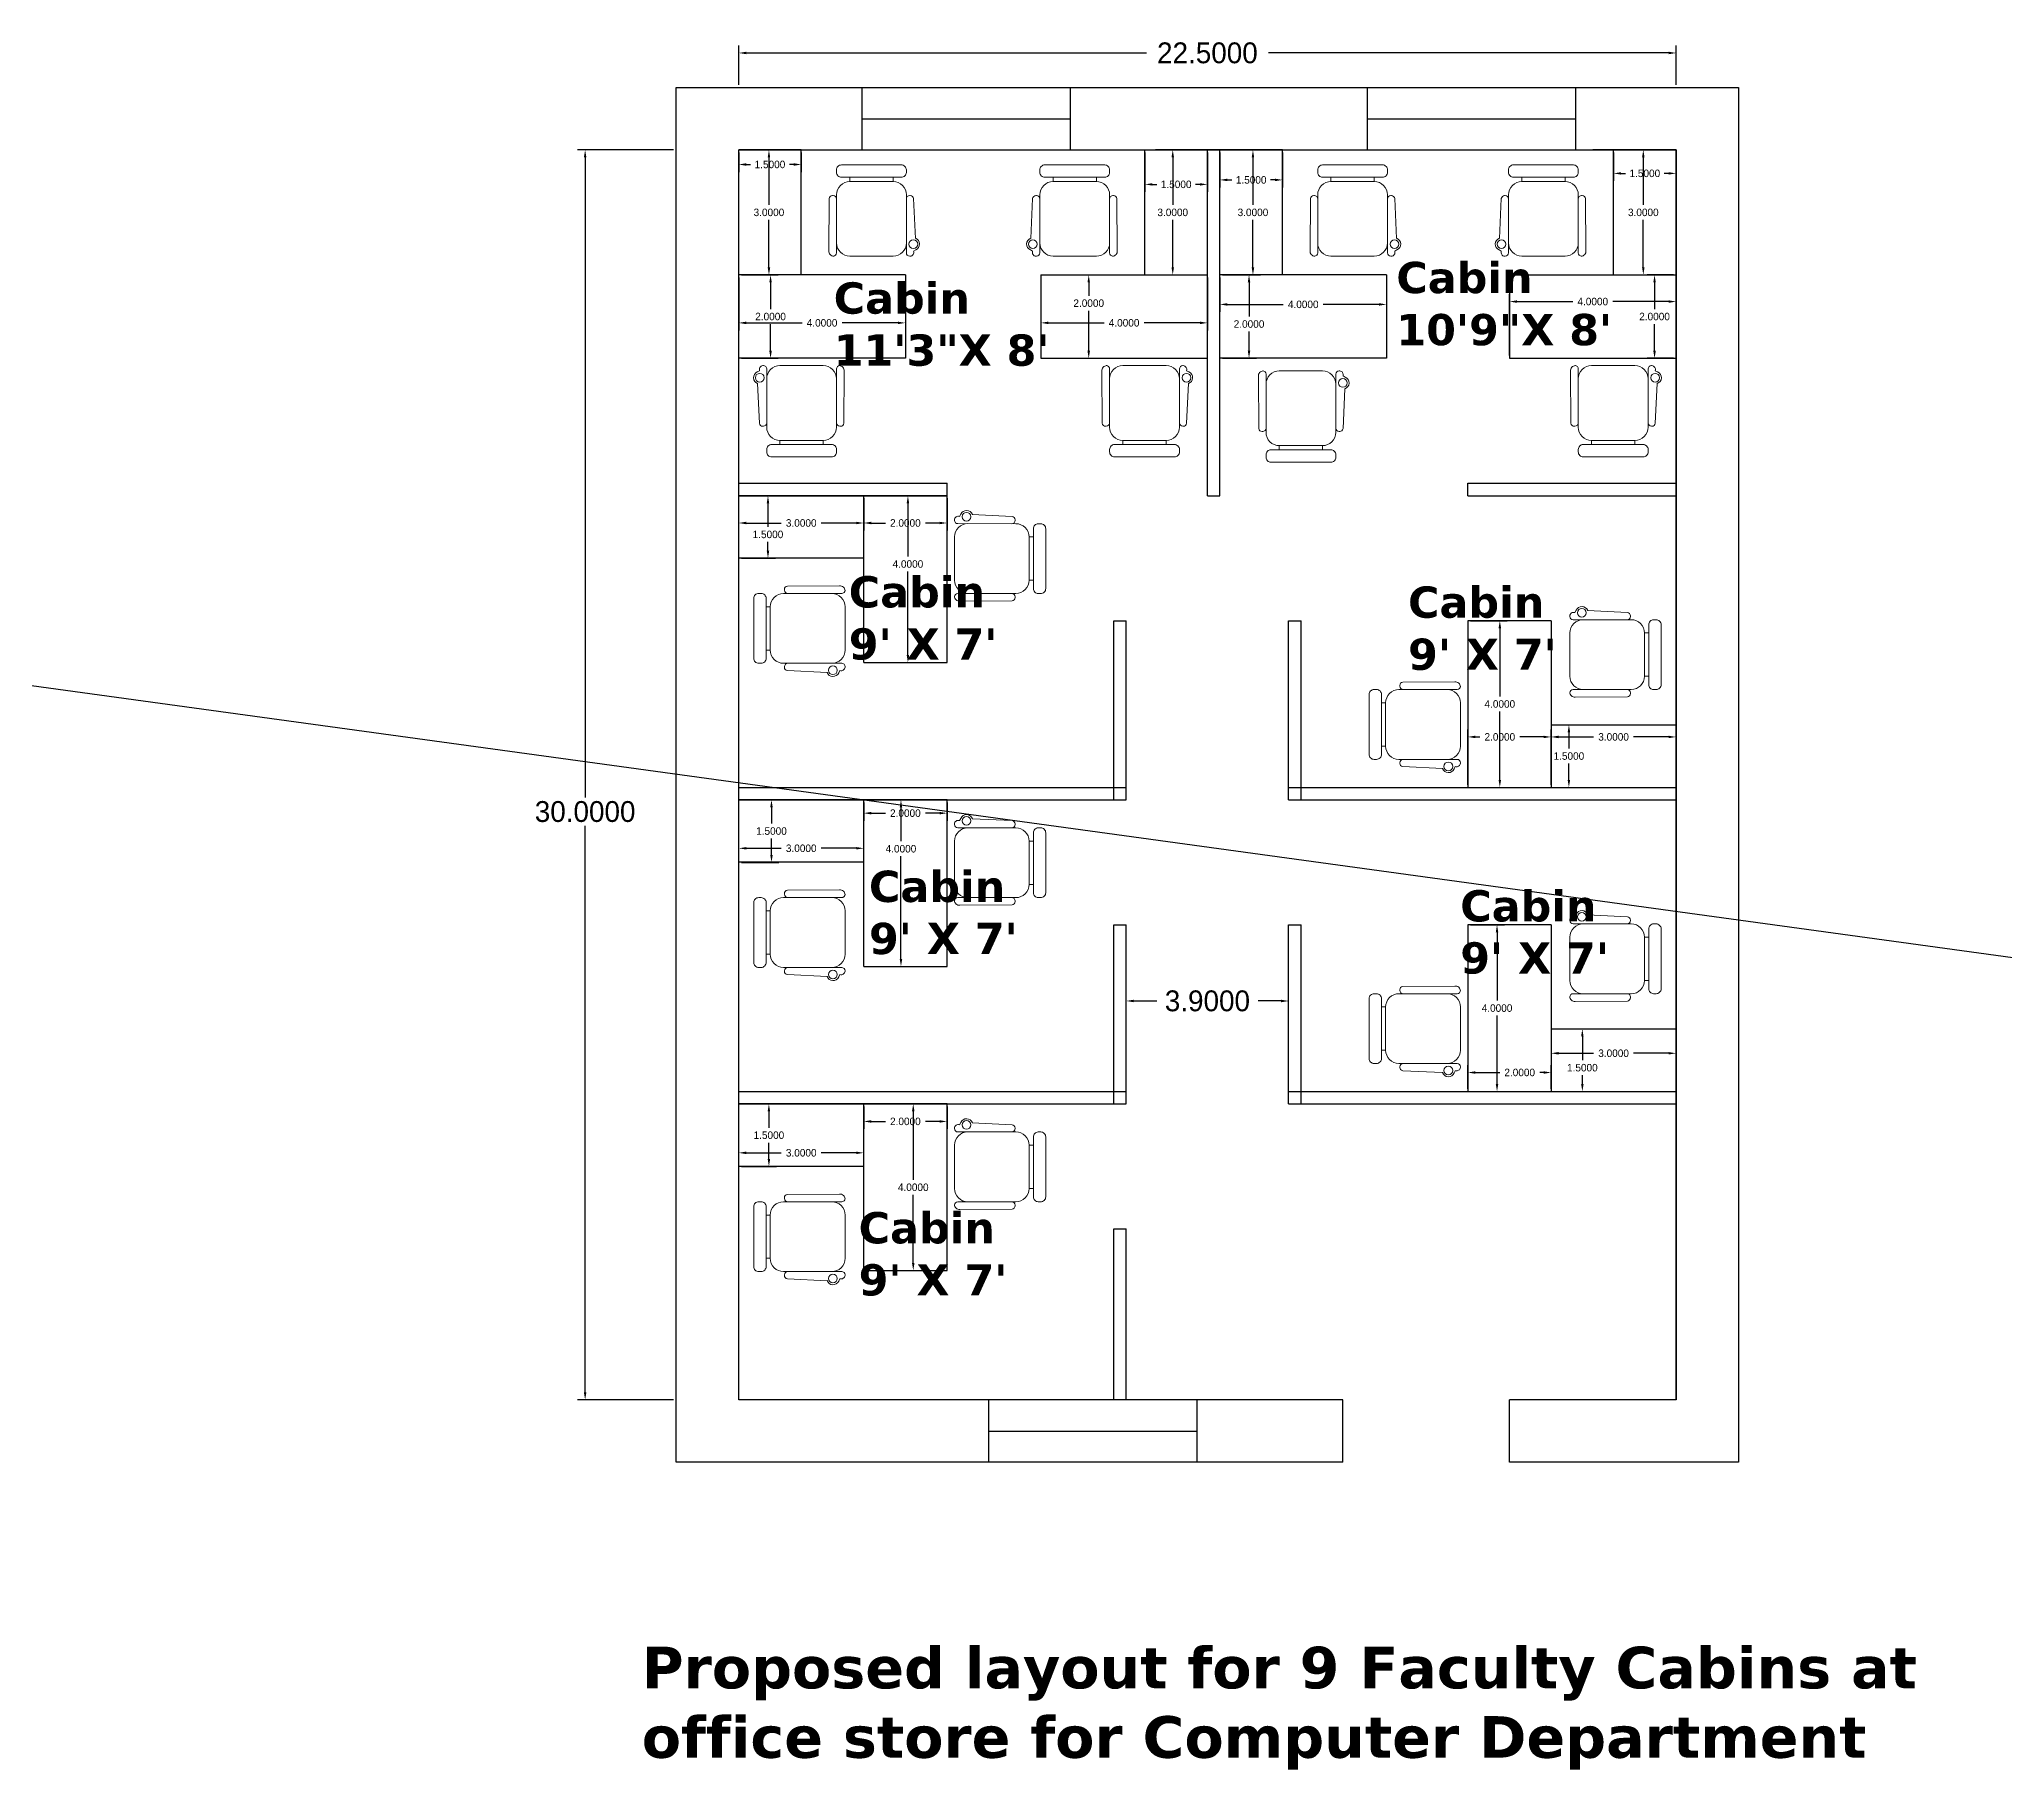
# Model space of a CAD drawing. Header units: inches. Extents: x 23 to 629, y -355 to 51.
# Drawn here: x 475.8 to 522.98, y -174.04 to -132.5 of the extents above; entities that cross this region are included whole.
import ezdxf

# ---------------------------------------------------------------- set-up
doc = ezdxf.new("R2010")
doc.units = ezdxf.units.IN
doc.header["$MEASUREMENT"] = 0
doc.layers.add('FUR', color=252, linetype='Continuous', lineweight=9)
doc.layers.add('FURN', color=252, linetype='Continuous', lineweight=9)
doc.dimstyles.get("Standard").update_dxf_attribs({"dimtxt": 0.18, "dimasz": 0.18, "dimexe": 0.18, "dimexo": 0.0625, "dimgap": 0.09, "dimtad": 0, "dimtih": 1, "dimtoh": 1, "dimdec": 4, "dimzin": 0, "dimdsep": 46, "dimtxsty": 'Standard', "dimcen": 0.09, "dimadec": 0, "dimazin": 0, "dimtfac": 1, "dimtdec": 4, "dimtofl": 0, "dimtmove": 0, "dimatfit": 3, "dimfxl": 1, "dimtolj": 1, "dimtzin": 0, "dimarcsym": 0})

# ---------------------------------------------------------------- blocks, each defined once
blk = doc.blocks.new('*D88')
at = {"color": 0, "lineweight": -2}
for p, q in [((491.03, -135.158), (488.725, -135.158)), ((488.905, -135.338), (488.905, -150.702)), ((488.905, -164.978), (488.905, -151.382)), ((491.03, -165.158), (488.725, -165.158))]:
    blk.add_line(p, q, dxfattribs=at)
at = {"color": 0}
for points in [[(488.875, -135.338), (488.935, -135.338), (488.905, -135.158)], [(488.875, -164.978), (488.935, -164.978), (488.905, -165.158)]]:
    blk.add_solid(points, dxfattribs=at)
at = {"layer": 'Defpoints', "color": 0}
for p in [(488.905, -135.158), (491.092, -135.158), (491.092, -165.158)]:
    blk.add_point(p, dxfattribs=at)
at = {"color": 0, "insert": (488.905, -151.042), "char_height": 0.5, "attachment_point": 5}
blk.add_mtext('\\A1;30.0000', dxfattribs=at)
blk = doc.blocks.new('*D89')
at = {"color": 0, "lineweight": -2}
for p, q in [((492.592, -133.595), (492.592, -132.651)), ((492.772, -132.831), (502.377, -132.831)), ((514.912, -132.831), (505.307, -132.831)), ((515.092, -133.595), (515.092, -132.651))]:
    blk.add_line(p, q, dxfattribs=at)
at = {"color": 0}
for points in [[(492.772, -132.801), (492.772, -132.861), (492.592, -132.831)], [(514.912, -132.801), (514.912, -132.861), (515.092, -132.831)]]:
    blk.add_solid(points, dxfattribs=at)
at = {"layer": 'Defpoints', "color": 0}
for p in [(515.092, -132.831), (492.592, -133.658), (515.092, -133.658)]:
    blk.add_point(p, dxfattribs=at)
at = {"color": 0, "insert": (503.842, -132.831), "char_height": 0.5, "attachment_point": 5}
blk.add_mtext('\\A1;22.5000', dxfattribs=at)
blk = doc.blocks.new('CINE CHAIR')
at = {"layer": 'FUR', "color": 48, "lineweight": 0}
for p, q in [((448043.776, 57308.306), (448043.8, 57308.306)), ((448043.776, 57308.058), (448043.8, 57308.058))]:
    blk.add_line(p, q, dxfattribs=at)
blk.add_lwpolyline([(448043.45, 57308.434), (448043.678, 57308.423, -0.388092), (448043.695, 57308.404), (448043.695, 57308.401, -0.414214), (448043.676, 57308.382), (448043.367, 57308.382, -0.414214), (448043.348, 57308.401), (448043.348, 57308.404, -0.491313), (448043.377, 57308.423), (448043.384, 57308.436)], format="xyb", dxfattribs=at)
for points in [[(448043.424, 57308.382), (448043.7, 57308.382, -0.414214), (448043.776, 57308.306), (448043.776, 57308.058, -0.414214), (448043.7, 57307.982), (448043.424, 57307.982, -0.414214), (448043.348, 57308.058), (448043.348, 57308.306, -0.414214)], [(448043.828, 57308.382), (448043.842, 57308.382, -0.414214), (448043.871, 57308.353), (448043.871, 57308.01, -0.414214), (448043.842, 57307.982), (448043.828, 57307.982, -0.414214), (448043.8, 57308.01), (448043.8, 57308.353, -0.414214)], [(448043.379, 57307.938), (448043.678, 57307.94, 0.393133), (448043.695, 57307.959), (448043.695, 57307.963, 0.414214), (448043.676, 57307.982), (448043.367, 57307.982, 0.414214), (448043.348, 57307.963), (448043.348, 57307.966, 0.435766)]]:
    blk.add_lwpolyline(points, format="xyb", close=True, dxfattribs=at)
blk.add_circle((448043.417, 57308.422), 0.0249, dxfattribs=at)
blk.add_arc((448043.417, 57308.422), 0.0356, 19.6628, 156.9494, dxfattribs=at)
blk = doc.blocks.new('*D90')
at = {"color": 0, "lineweight": -2}
for p, q in [((501.892, -157.695), (501.892, -155.406)), ((502.072, -155.586), (502.627, -155.586)), ((505.612, -155.586), (505.057, -155.586)), ((505.792, -157.695), (505.792, -155.406))]:
    blk.add_line(p, q, dxfattribs=at)
at = {"color": 0}
for points in [[(502.072, -155.556), (502.072, -155.616), (501.892, -155.586)], [(505.612, -155.556), (505.612, -155.616), (505.792, -155.586)]]:
    blk.add_solid(points, dxfattribs=at)
at = {"layer": 'Defpoints', "color": 0}
for p in [(505.792, -155.586), (501.892, -157.758), (505.792, -157.758)]:
    blk.add_point(p, dxfattribs=at)
at = {"color": 0, "insert": (503.842, -155.586), "char_height": 0.5, "attachment_point": 5}
blk.add_mtext('\\A1;3.9000', dxfattribs=at)
blk = doc.blocks.new('*D115')
at = {"color": 0, "lineweight": -2}
for p, q in [((499.842, -138.22), (499.842, -139.489)), ((503.842, -138.22), (503.842, -139.489)), ((500.022, -139.309), (501.362, -139.309)), ((503.662, -139.309), (502.322, -139.309))]:
    blk.add_line(p, q, dxfattribs=at)
at = {"color": 0}
for points in [[(500.022, -139.279), (500.022, -139.339), (499.842, -139.309)], [(503.662, -139.279), (503.662, -139.339), (503.842, -139.309)]]:
    blk.add_solid(points, dxfattribs=at)
at = {"layer": 'Defpoints', "color": 0}
for p in [(499.842, -138.158), (503.842, -138.158), (503.842, -139.309)]:
    blk.add_point(p, dxfattribs=at)
at = {"color": 0, "insert": (501.842, -139.309), "char_height": 0.18, "attachment_point": 5}
blk.add_mtext('\\A1;4.0000', dxfattribs=at)
blk = doc.blocks.new('*D116')
at = {"color": 0, "lineweight": -2}
for p, q in [((499.905, -138.158), (501.173, -138.158)), ((500.993, -138.338), (500.993, -138.657)), ((500.993, -139.978), (500.993, -139.017)), ((499.905, -140.158), (501.173, -140.158))]:
    blk.add_line(p, q, dxfattribs=at)
at = {"color": 0}
for points in [[(500.963, -138.338), (501.023, -138.338), (500.993, -138.158)], [(500.963, -139.978), (501.023, -139.978), (500.993, -140.158)]]:
    blk.add_solid(points, dxfattribs=at)
at = {"layer": 'Defpoints', "color": 0}
for p in [(499.842, -138.158), (499.842, -140.158), (500.993, -140.158)]:
    blk.add_point(p, dxfattribs=at)
at = {"color": 0, "insert": (500.993, -138.837), "char_height": 0.18, "attachment_point": 5}
blk.add_mtext('\\A1;2.0000', dxfattribs=at)
blk = doc.blocks.new('*D117')
at = {"color": 0, "lineweight": -2}
for p, q in [((502.405, -135.158), (503.19, -135.158)), ((503.01, -135.338), (503.01, -136.478)), ((503.01, -137.978), (503.01, -136.838)), ((502.405, -138.158), (503.19, -138.158))]:
    blk.add_line(p, q, dxfattribs=at)
at = {"color": 0}
for points in [[(502.98, -135.338), (503.04, -135.338), (503.01, -135.158)], [(502.98, -137.978), (503.04, -137.978), (503.01, -138.158)]]:
    blk.add_solid(points, dxfattribs=at)
at = {"layer": 'Defpoints', "color": 0}
for p in [(502.342, -135.158), (502.342, -138.158), (503.01, -138.158)]:
    blk.add_point(p, dxfattribs=at)
at = {"color": 0, "insert": (503.01, -136.658), "char_height": 0.18, "attachment_point": 5}
blk.add_mtext('\\A1;3.0000', dxfattribs=at)
blk = doc.blocks.new('*D118')
at = {"color": 0, "lineweight": -2}
for p, q in [((502.342, -135.22), (502.342, -136.165)), ((503.842, -135.22), (503.842, -136.165)), ((502.522, -135.985), (502.627, -135.985)), ((503.662, -135.985), (503.557, -135.985))]:
    blk.add_line(p, q, dxfattribs=at)
at = {"color": 0}
for points in [[(502.522, -135.955), (502.522, -136.015), (502.342, -135.985)], [(503.662, -135.955), (503.662, -136.015), (503.842, -135.985)]]:
    blk.add_solid(points, dxfattribs=at)
at = {"layer": 'Defpoints', "color": 0}
for p in [(502.342, -135.158), (503.842, -135.158), (503.842, -135.985)]:
    blk.add_point(p, dxfattribs=at)
at = {"color": 0, "insert": (503.092, -135.985), "char_height": 0.18, "attachment_point": 5}
blk.add_mtext('\\A1;1.5000', dxfattribs=at)
blk = doc.blocks.new('*D140')
at = {"color": 0, "lineweight": -2}
for p, q in [((492.592, -138.22), (492.592, -139.49)), ((496.592, -138.22), (496.592, -139.49)), ((492.772, -139.31), (494.112, -139.31)), ((496.412, -139.31), (495.072, -139.31))]:
    blk.add_line(p, q, dxfattribs=at)
at = {"color": 0}
for points in [[(492.772, -139.28), (492.772, -139.34), (492.592, -139.31)], [(496.412, -139.28), (496.412, -139.34), (496.592, -139.31)]]:
    blk.add_solid(points, dxfattribs=at)
at = {"layer": 'Defpoints', "color": 0}
for p in [(492.592, -138.158), (496.592, -138.158), (496.592, -139.31)]:
    blk.add_point(p, dxfattribs=at)
at = {"color": 0, "insert": (494.592, -139.31), "char_height": 0.18, "attachment_point": 5}
blk.add_mtext('\\A1;4.0000', dxfattribs=at)
blk = doc.blocks.new('*D141')
at = {"color": 0, "lineweight": -2}
for p, q in [((492.655, -138.158), (493.536, -138.158)), ((493.356, -138.338), (493.356, -138.978)), ((493.356, -139.978), (493.356, -139.338)), ((492.655, -140.158), (493.536, -140.158))]:
    blk.add_line(p, q, dxfattribs=at)
at = {"color": 0}
for points in [[(493.326, -138.338), (493.386, -138.338), (493.356, -138.158)], [(493.326, -139.978), (493.386, -139.978), (493.356, -140.158)]]:
    blk.add_solid(points, dxfattribs=at)
at = {"layer": 'Defpoints', "color": 0}
for p in [(492.592, -138.158), (492.592, -140.158), (493.356, -140.158)]:
    blk.add_point(p, dxfattribs=at)
at = {"color": 0, "insert": (493.356, -139.158), "char_height": 0.18, "attachment_point": 5}
blk.add_mtext('\\A1;2.0000', dxfattribs=at)
blk = doc.blocks.new('*D142')
at = {"color": 0, "lineweight": -2}
for p, q in [((492.592, -135.22), (492.592, -135.688)), ((494.092, -135.22), (494.092, -135.688)), ((492.772, -135.508), (492.877, -135.508)), ((493.912, -135.508), (493.807, -135.508))]:
    blk.add_line(p, q, dxfattribs=at)
at = {"color": 0}
for points in [[(492.772, -135.478), (492.772, -135.538), (492.592, -135.508)], [(493.912, -135.478), (493.912, -135.538), (494.092, -135.508)]]:
    blk.add_solid(points, dxfattribs=at)
at = {"layer": 'Defpoints', "color": 0}
for p in [(492.592, -135.158), (494.092, -135.158), (494.092, -135.508)]:
    blk.add_point(p, dxfattribs=at)
at = {"color": 0, "insert": (493.342, -135.508), "char_height": 0.18, "attachment_point": 5}
blk.add_mtext('\\A1;1.5000', dxfattribs=at)
blk = doc.blocks.new('*D143')
at = {"color": 0, "lineweight": -2}
for p, q in [((492.655, -135.158), (493.497, -135.158)), ((493.317, -135.338), (493.317, -136.478)), ((493.317, -137.978), (493.317, -136.838)), ((492.655, -138.158), (493.497, -138.158))]:
    blk.add_line(p, q, dxfattribs=at)
at = {"color": 0}
for points in [[(493.287, -135.338), (493.347, -135.338), (493.317, -135.158)], [(493.287, -137.978), (493.347, -137.978), (493.317, -138.158)]]:
    blk.add_solid(points, dxfattribs=at)
at = {"layer": 'Defpoints', "color": 0}
for p in [(492.592, -135.158), (492.592, -138.158), (493.317, -138.158)]:
    blk.add_point(p, dxfattribs=at)
at = {"color": 0, "insert": (493.317, -136.658), "char_height": 0.18, "attachment_point": 5}
blk.add_mtext('\\A1;3.0000', dxfattribs=at)
blk = doc.blocks.new('*D144')
at = {"color": 0, "lineweight": -2}
for p, q in [((492.592, -144.895), (492.592, -143.933)), ((492.772, -144.113), (493.612, -144.113)), ((495.412, -144.113), (494.572, -144.113)), ((495.592, -144.895), (495.592, -143.933))]:
    blk.add_line(p, q, dxfattribs=at)
at = {"color": 0}
for points in [[(492.772, -144.083), (492.772, -144.143), (492.592, -144.113)], [(495.412, -144.083), (495.412, -144.143), (495.592, -144.113)]]:
    blk.add_solid(points, dxfattribs=at)
at = {"layer": 'Defpoints', "color": 0}
for p in [(495.592, -144.113), (492.592, -144.958), (495.592, -144.958)]:
    blk.add_point(p, dxfattribs=at)
at = {"color": 0, "insert": (494.092, -144.113), "char_height": 0.18, "attachment_point": 5}
blk.add_mtext('\\A1;3.0000', dxfattribs=at)
blk = doc.blocks.new('*D145')
at = {"color": 0, "lineweight": -2}
for p, q in [((492.655, -143.458), (493.474, -143.458)), ((493.294, -143.638), (493.294, -144.208)), ((493.294, -144.778), (493.294, -144.568)), ((492.655, -144.958), (493.474, -144.958))]:
    blk.add_line(p, q, dxfattribs=at)
at = {"color": 0}
for points in [[(493.264, -143.638), (493.324, -143.638), (493.294, -143.458)], [(493.264, -144.778), (493.324, -144.778), (493.294, -144.958)]]:
    blk.add_solid(points, dxfattribs=at)
at = {"layer": 'Defpoints', "color": 0}
for p in [(492.592, -143.458), (492.592, -144.958), (493.294, -144.958)]:
    blk.add_point(p, dxfattribs=at)
at = {"color": 0, "insert": (493.294, -144.388), "char_height": 0.18, "attachment_point": 5}
blk.add_mtext('\\A1;1.5000', dxfattribs=at)
blk = doc.blocks.new('*D146')
at = {"color": 0, "lineweight": -2}
for p, q in [((495.592, -143.52), (495.592, -144.293)), ((497.592, -143.52), (497.592, -144.293)), ((495.772, -144.113), (496.112, -144.113)), ((497.412, -144.113), (497.072, -144.113))]:
    blk.add_line(p, q, dxfattribs=at)
at = {"color": 0}
for points in [[(495.772, -144.083), (495.772, -144.143), (495.592, -144.113)], [(497.412, -144.083), (497.412, -144.143), (497.592, -144.113)]]:
    blk.add_solid(points, dxfattribs=at)
at = {"layer": 'Defpoints', "color": 0}
for p in [(495.592, -143.458), (497.592, -143.458), (497.592, -144.113)]:
    blk.add_point(p, dxfattribs=at)
at = {"color": 0, "insert": (496.592, -144.113), "char_height": 0.18, "attachment_point": 5}
blk.add_mtext('\\A1;2.0000', dxfattribs=at)
blk = doc.blocks.new('*D147')
at = {"color": 0, "lineweight": -2}
for p, q in [((495.655, -143.458), (496.833, -143.458)), ((496.653, -143.638), (496.653, -144.918)), ((496.653, -147.278), (496.653, -145.278)), ((495.655, -147.458), (496.833, -147.458))]:
    blk.add_line(p, q, dxfattribs=at)
at = {"color": 0}
for points in [[(496.623, -143.638), (496.683, -143.638), (496.653, -143.458)], [(496.623, -147.278), (496.683, -147.278), (496.653, -147.458)]]:
    blk.add_solid(points, dxfattribs=at)
at = {"layer": 'Defpoints', "color": 0}
for p in [(495.592, -143.458), (495.592, -147.458), (496.653, -147.458)]:
    blk.add_point(p, dxfattribs=at)
at = {"color": 0, "insert": (496.653, -145.098), "char_height": 0.18, "attachment_point": 5}
blk.add_mtext('\\A1;4.0000', dxfattribs=at)
blk = doc.blocks.new('*D148')
at = {"color": 0, "lineweight": -2}
for p, q in [((492.655, -150.758), (493.558, -150.758)), ((493.378, -150.938), (493.378, -151.328)), ((493.378, -152.078), (493.378, -151.688)), ((492.655, -152.258), (493.558, -152.258))]:
    blk.add_line(p, q, dxfattribs=at)
at = {"color": 0}
for points in [[(493.348, -150.938), (493.408, -150.938), (493.378, -150.758)], [(493.348, -152.078), (493.408, -152.078), (493.378, -152.258)]]:
    blk.add_solid(points, dxfattribs=at)
at = {"layer": 'Defpoints', "color": 0}
for p in [(492.592, -150.758), (493.378, -150.758), (492.592, -152.258)]:
    blk.add_point(p, dxfattribs=at)
at = {"color": 0, "insert": (493.378, -151.508), "char_height": 0.18, "attachment_point": 5}
blk.add_mtext('\\A1;1.5000', dxfattribs=at)
blk = doc.blocks.new('*D149')
at = {"color": 0, "lineweight": -2}
for p, q in [((492.592, -152.195), (492.592, -151.741)), ((495.592, -152.195), (495.592, -151.741)), ((492.772, -151.921), (493.612, -151.921)), ((495.412, -151.921), (494.572, -151.921))]:
    blk.add_line(p, q, dxfattribs=at)
at = {"color": 0}
for points in [[(492.772, -151.891), (492.772, -151.951), (492.592, -151.921)], [(495.412, -151.891), (495.412, -151.951), (495.592, -151.921)]]:
    blk.add_solid(points, dxfattribs=at)
at = {"layer": 'Defpoints', "color": 0}
for p in [(492.592, -151.921), (492.592, -152.258), (495.592, -152.258)]:
    blk.add_point(p, dxfattribs=at)
at = {"color": 0, "insert": (494.092, -151.921), "char_height": 0.18, "attachment_point": 5}
blk.add_mtext('\\A1;3.0000', dxfattribs=at)
blk = doc.blocks.new('*D150')
at = {"color": 0, "lineweight": -2}
for p, q in [((495.592, -150.82), (495.592, -151.258)), ((497.592, -150.82), (497.592, -151.258)), ((495.772, -151.078), (496.112, -151.078)), ((497.412, -151.078), (497.072, -151.078))]:
    blk.add_line(p, q, dxfattribs=at)
at = {"color": 0}
for points in [[(495.772, -151.048), (495.772, -151.108), (495.592, -151.078)], [(497.412, -151.048), (497.412, -151.108), (497.592, -151.078)]]:
    blk.add_solid(points, dxfattribs=at)
at = {"layer": 'Defpoints', "color": 0}
for p in [(495.592, -150.758), (497.592, -150.758), (497.592, -151.078)]:
    blk.add_point(p, dxfattribs=at)
at = {"color": 0, "insert": (496.592, -151.078), "char_height": 0.18, "attachment_point": 5}
blk.add_mtext('\\A1;2.0000', dxfattribs=at)
blk = doc.blocks.new('*D151')
at = {"color": 0, "lineweight": -2}
for p, q in [((495.655, -150.758), (496.666, -150.758)), ((496.486, -150.938), (496.486, -151.753)), ((496.486, -154.578), (496.486, -152.113)), ((495.655, -154.758), (496.666, -154.758))]:
    blk.add_line(p, q, dxfattribs=at)
at = {"color": 0}
for points in [[(496.456, -150.938), (496.516, -150.938), (496.486, -150.758)], [(496.456, -154.578), (496.516, -154.578), (496.486, -154.758)]]:
    blk.add_solid(points, dxfattribs=at)
at = {"layer": 'Defpoints', "color": 0}
for p in [(495.592, -150.758), (495.592, -154.758), (496.486, -154.758)]:
    blk.add_point(p, dxfattribs=at)
at = {"color": 0, "insert": (496.486, -151.933), "char_height": 0.18, "attachment_point": 5}
blk.add_mtext('\\A1;4.0000', dxfattribs=at)
blk = doc.blocks.new('*D152')
at = {"color": 0, "lineweight": -2}
for p, q in [((512.092, -156.32), (512.092, -157.021)), ((515.092, -156.32), (515.092, -157.021)), ((512.272, -156.841), (513.112, -156.841)), ((514.912, -156.841), (514.072, -156.841))]:
    blk.add_line(p, q, dxfattribs=at)
at = {"color": 0}
for points in [[(512.272, -156.811), (512.272, -156.871), (512.092, -156.841)], [(514.912, -156.811), (514.912, -156.871), (515.092, -156.841)]]:
    blk.add_solid(points, dxfattribs=at)
at = {"layer": 'Defpoints', "color": 0}
for p in [(512.092, -156.258), (515.092, -156.258), (512.092, -156.841)]:
    blk.add_point(p, dxfattribs=at)
at = {"color": 0, "insert": (513.592, -156.841), "char_height": 0.18, "attachment_point": 5}
blk.add_mtext('\\A1;3.0000', dxfattribs=at)
blk = doc.blocks.new('*D153')
at = {"color": 0, "lineweight": -2}
for p, q in [((512.155, -156.258), (513.022, -156.258)), ((512.842, -156.438), (512.842, -157.008)), ((512.842, -157.578), (512.842, -157.368)), ((512.155, -157.758), (513.022, -157.758))]:
    blk.add_line(p, q, dxfattribs=at)
at = {"color": 0}
for points in [[(512.812, -156.438), (512.872, -156.438), (512.842, -156.258)], [(512.812, -157.578), (512.872, -157.578), (512.842, -157.758)]]:
    blk.add_solid(points, dxfattribs=at)
at = {"layer": 'Defpoints', "color": 0}
for p in [(512.092, -156.258), (512.092, -157.758), (512.842, -157.758)]:
    blk.add_point(p, dxfattribs=at)
at = {"color": 0, "insert": (512.842, -157.188), "char_height": 0.18, "attachment_point": 5}
blk.add_mtext('\\A1;1.5000', dxfattribs=at)
blk = doc.blocks.new('*D154')
at = {"color": 0, "lineweight": -2}
for p, q in [((510.155, -153.758), (510.974, -153.758)), ((510.794, -153.938), (510.794, -155.578)), ((510.794, -157.578), (510.794, -155.938)), ((510.155, -157.758), (510.974, -157.758))]:
    blk.add_line(p, q, dxfattribs=at)
at = {"color": 0}
for points in [[(510.764, -153.938), (510.824, -153.938), (510.794, -153.758)], [(510.764, -157.578), (510.824, -157.578), (510.794, -157.758)]]:
    blk.add_solid(points, dxfattribs=at)
at = {"layer": 'Defpoints', "color": 0}
for p in [(510.092, -153.758), (510.092, -157.758), (510.794, -157.758)]:
    blk.add_point(p, dxfattribs=at)
at = {"color": 0, "insert": (510.794, -155.758), "char_height": 0.18, "attachment_point": 5}
blk.add_mtext('\\A1;4.0000', dxfattribs=at)
blk = doc.blocks.new('*D155')
at = {"color": 0, "lineweight": -2}
for p, q in [((510.092, -157.695), (510.092, -157.123)), ((510.272, -157.303), (510.858, -157.303)), ((511.912, -157.303), (511.818, -157.303)), ((512.092, -157.695), (512.092, -157.123))]:
    blk.add_line(p, q, dxfattribs=at)
at = {"color": 0}
for points in [[(510.272, -157.273), (510.272, -157.333), (510.092, -157.303)], [(511.912, -157.273), (511.912, -157.333), (512.092, -157.303)]]:
    blk.add_solid(points, dxfattribs=at)
at = {"layer": 'Defpoints', "color": 0}
for p in [(510.092, -157.303), (510.092, -157.758), (512.092, -157.758)]:
    blk.add_point(p, dxfattribs=at)
at = {"color": 0, "insert": (511.338, -157.303), "char_height": 0.18, "attachment_point": 5}
blk.add_mtext('\\A1;2.0000', dxfattribs=at)
blk = doc.blocks.new('*D156')
at = {"color": 0, "lineweight": -2}
for p, q in [((510.155, -146.458), (511.041, -146.458)), ((510.861, -146.638), (510.861, -148.278)), ((510.861, -150.278), (510.861, -148.638)), ((510.155, -150.458), (511.041, -150.458))]:
    blk.add_line(p, q, dxfattribs=at)
at = {"color": 0}
for points in [[(510.831, -146.638), (510.891, -146.638), (510.861, -146.458)], [(510.831, -150.278), (510.891, -150.278), (510.861, -150.458)]]:
    blk.add_solid(points, dxfattribs=at)
at = {"layer": 'Defpoints', "color": 0}
for p in [(510.092, -146.458), (510.092, -150.458), (510.861, -150.458)]:
    blk.add_point(p, dxfattribs=at)
at = {"color": 0, "insert": (510.861, -148.458), "char_height": 0.18, "attachment_point": 5}
blk.add_mtext('\\A1;4.0000', dxfattribs=at)
blk = doc.blocks.new('*D157')
at = {"color": 0, "lineweight": -2}
for p, q in [((510.092, -150.395), (510.092, -149.068)), ((512.092, -150.395), (512.092, -149.068)), ((510.272, -149.248), (510.381, -149.248)), ((511.912, -149.248), (511.341, -149.248))]:
    blk.add_line(p, q, dxfattribs=at)
at = {"color": 0}
for points in [[(510.272, -149.218), (510.272, -149.278), (510.092, -149.248)], [(511.912, -149.218), (511.912, -149.278), (512.092, -149.248)]]:
    blk.add_solid(points, dxfattribs=at)
at = {"layer": 'Defpoints', "color": 0}
for p in [(512.092, -149.248), (510.092, -150.458), (512.092, -150.458)]:
    blk.add_point(p, dxfattribs=at)
at = {"color": 0, "insert": (510.861, -149.248), "char_height": 0.18, "attachment_point": 5}
blk.add_mtext('\\A1;2.0000', dxfattribs=at)
blk = doc.blocks.new('*D158')
at = {"color": 0, "lineweight": -2}
for p, q in [((512.155, -148.958), (512.699, -148.958)), ((512.519, -149.138), (512.519, -149.528)), ((512.519, -150.278), (512.519, -149.888)), ((512.155, -150.458), (512.699, -150.458))]:
    blk.add_line(p, q, dxfattribs=at)
at = {"color": 0}
for points in [[(512.489, -149.138), (512.549, -149.138), (512.519, -148.958)], [(512.489, -150.278), (512.549, -150.278), (512.519, -150.458)]]:
    blk.add_solid(points, dxfattribs=at)
at = {"layer": 'Defpoints', "color": 0}
for p in [(512.092, -148.958), (512.092, -150.458), (512.519, -150.458)]:
    blk.add_point(p, dxfattribs=at)
at = {"color": 0, "insert": (512.519, -149.708), "char_height": 0.18, "attachment_point": 5}
blk.add_mtext('\\A1;1.5000', dxfattribs=at)
blk = doc.blocks.new('*D159')
at = {"color": 0, "lineweight": -2}
for p, q in [((512.092, -149.02), (512.092, -149.428)), ((515.092, -149.02), (515.092, -149.428)), ((512.272, -149.248), (513.112, -149.248)), ((514.912, -149.248), (514.072, -149.248))]:
    blk.add_line(p, q, dxfattribs=at)
at = {"color": 0}
for points in [[(512.272, -149.218), (512.272, -149.278), (512.092, -149.248)], [(514.912, -149.218), (514.912, -149.278), (515.092, -149.248)]]:
    blk.add_solid(points, dxfattribs=at)
at = {"layer": 'Defpoints', "color": 0}
for p in [(512.092, -148.958), (515.092, -148.958), (515.092, -149.248)]:
    blk.add_point(p, dxfattribs=at)
at = {"color": 0, "insert": (513.592, -149.248), "char_height": 0.18, "attachment_point": 5}
blk.add_mtext('\\A1;3.0000', dxfattribs=at)
blk = doc.blocks.new('*D160')
at = {"color": 0, "lineweight": -2}
for p, q in [((504.205, -135.158), (505.115, -135.158)), ((504.935, -135.338), (504.935, -136.478)), ((504.935, -137.978), (504.935, -136.838)), ((504.205, -138.158), (505.115, -138.158))]:
    blk.add_line(p, q, dxfattribs=at)
at = {"color": 0}
for points in [[(504.905, -135.338), (504.965, -135.338), (504.935, -135.158)], [(504.905, -137.978), (504.965, -137.978), (504.935, -138.158)]]:
    blk.add_solid(points, dxfattribs=at)
at = {"layer": 'Defpoints', "color": 0}
for p in [(504.142, -135.158), (504.142, -138.158), (504.935, -138.158)]:
    blk.add_point(p, dxfattribs=at)
at = {"color": 0, "insert": (504.935, -136.658), "char_height": 0.18, "attachment_point": 5}
blk.add_mtext('\\A1;3.0000', dxfattribs=at)
blk = doc.blocks.new('*D161')
at = {"color": 0, "lineweight": -2}
for p, q in [((504.142, -135.22), (504.142, -136.058)), ((505.642, -135.22), (505.642, -136.058)), ((504.322, -135.878), (504.427, -135.878)), ((505.462, -135.878), (505.357, -135.878))]:
    blk.add_line(p, q, dxfattribs=at)
at = {"color": 0}
for points in [[(504.322, -135.848), (504.322, -135.908), (504.142, -135.878)], [(505.462, -135.848), (505.462, -135.908), (505.642, -135.878)]]:
    blk.add_solid(points, dxfattribs=at)
at = {"layer": 'Defpoints', "color": 0}
for p in [(504.142, -135.158), (505.642, -135.158), (505.642, -135.878)]:
    blk.add_point(p, dxfattribs=at)
at = {"color": 0, "insert": (504.892, -135.878), "char_height": 0.18, "attachment_point": 5}
blk.add_mtext('\\A1;1.5000', dxfattribs=at)
blk = doc.blocks.new('*D162')
at = {"color": 0, "lineweight": -2}
for p, q in [((504.142, -138.22), (504.142, -139.046)), ((508.142, -138.22), (508.142, -139.046)), ((504.322, -138.866), (505.662, -138.866)), ((507.962, -138.866), (506.622, -138.866))]:
    blk.add_line(p, q, dxfattribs=at)
at = {"color": 0}
for points in [[(504.322, -138.836), (504.322, -138.896), (504.142, -138.866)], [(507.962, -138.836), (507.962, -138.896), (508.142, -138.866)]]:
    blk.add_solid(points, dxfattribs=at)
at = {"layer": 'Defpoints', "color": 0}
for p in [(504.142, -138.158), (508.142, -138.158), (508.142, -138.866)]:
    blk.add_point(p, dxfattribs=at)
at = {"color": 0, "insert": (506.142, -138.866), "char_height": 0.18, "attachment_point": 5}
blk.add_mtext('\\A1;4.0000', dxfattribs=at)
blk = doc.blocks.new('*D163')
at = {"color": 0, "lineweight": -2}
for p, q in [((504.205, -138.158), (505.021, -138.158)), ((504.841, -138.338), (504.841, -139.158)), ((504.841, -139.978), (504.841, -139.518)), ((504.205, -140.158), (505.021, -140.158))]:
    blk.add_line(p, q, dxfattribs=at)
at = {"color": 0}
for points in [[(504.811, -138.338), (504.871, -138.338), (504.841, -138.158)], [(504.811, -139.978), (504.871, -139.978), (504.841, -140.158)]]:
    blk.add_solid(points, dxfattribs=at)
at = {"layer": 'Defpoints', "color": 0}
for p in [(504.142, -138.158), (504.142, -140.158), (504.841, -140.158)]:
    blk.add_point(p, dxfattribs=at)
at = {"color": 0, "insert": (504.841, -139.338), "char_height": 0.18, "attachment_point": 5}
blk.add_mtext('\\A1;2.0000', dxfattribs=at)
blk = doc.blocks.new('*D164')
at = {"color": 0, "lineweight": -2}
for p, q in [((513.592, -135.22), (513.592, -135.901)), ((515.092, -135.22), (515.092, -135.901)), ((513.772, -135.721), (513.877, -135.721)), ((514.912, -135.721), (514.807, -135.721))]:
    blk.add_line(p, q, dxfattribs=at)
at = {"color": 0}
for points in [[(513.772, -135.691), (513.772, -135.751), (513.592, -135.721)], [(514.912, -135.691), (514.912, -135.751), (515.092, -135.721)]]:
    blk.add_solid(points, dxfattribs=at)
at = {"layer": 'Defpoints', "color": 0}
for p in [(513.592, -135.158), (515.092, -135.158), (515.092, -135.721)]:
    blk.add_point(p, dxfattribs=at)
at = {"color": 0, "insert": (514.342, -135.721), "char_height": 0.18, "attachment_point": 5}
blk.add_mtext('\\A1;1.5000', dxfattribs=at)
blk = doc.blocks.new('*D165')
at = {"color": 0, "lineweight": -2}
for p, q in [((513.655, -135.158), (514.485, -135.158)), ((514.305, -135.338), (514.305, -136.478)), ((514.305, -137.978), (514.305, -136.838)), ((513.655, -138.158), (514.485, -138.158))]:
    blk.add_line(p, q, dxfattribs=at)
at = {"color": 0}
for points in [[(514.275, -135.338), (514.335, -135.338), (514.305, -135.158)], [(514.275, -137.978), (514.335, -137.978), (514.305, -138.158)]]:
    blk.add_solid(points, dxfattribs=at)
at = {"layer": 'Defpoints', "color": 0}
for p in [(513.592, -135.158), (513.592, -138.158), (514.305, -138.158)]:
    blk.add_point(p, dxfattribs=at)
at = {"color": 0, "insert": (514.305, -136.658), "char_height": 0.18, "attachment_point": 5}
blk.add_mtext('\\A1;3.0000', dxfattribs=at)
blk = doc.blocks.new('*D166')
at = {"color": 0, "lineweight": -2}
for p, q in [((511.092, -140.095), (511.092, -138.618)), ((515.092, -140.095), (515.092, -138.618)), ((511.272, -138.798), (512.612, -138.798)), ((514.912, -138.798), (513.572, -138.798))]:
    blk.add_line(p, q, dxfattribs=at)
at = {"color": 0}
for points in [[(511.272, -138.768), (511.272, -138.828), (511.092, -138.798)], [(514.912, -138.768), (514.912, -138.828), (515.092, -138.798)]]:
    blk.add_solid(points, dxfattribs=at)
at = {"layer": 'Defpoints', "color": 0}
for p in [(515.092, -138.798), (511.092, -140.158), (515.092, -140.158)]:
    blk.add_point(p, dxfattribs=at)
at = {"color": 0, "insert": (513.092, -138.798), "char_height": 0.18, "attachment_point": 5}
blk.add_mtext('\\A1;4.0000', dxfattribs=at)
blk = doc.blocks.new('*D167')
at = {"color": 0, "lineweight": -2}
for p, q in [((515.03, -138.158), (514.395, -138.158)), ((514.575, -138.338), (514.575, -138.978)), ((514.575, -139.978), (514.575, -139.338)), ((515.03, -140.158), (514.395, -140.158))]:
    blk.add_line(p, q, dxfattribs=at)
at = {"color": 0}
for points in [[(514.545, -138.338), (514.605, -138.338), (514.575, -138.158)], [(514.545, -139.978), (514.605, -139.978), (514.575, -140.158)]]:
    blk.add_solid(points, dxfattribs=at)
at = {"layer": 'Defpoints', "color": 0}
for p in [(515.092, -138.158), (514.575, -140.158), (515.092, -140.158)]:
    blk.add_point(p, dxfattribs=at)
at = {"color": 0, "insert": (514.575, -139.158), "char_height": 0.18, "attachment_point": 5}
blk.add_mtext('\\A1;2.0000', dxfattribs=at)
blk = doc.blocks.new('*D185')
at = {"color": 0, "lineweight": -2}
for p, q in [((492.655, -158.058), (493.496, -158.058)), ((493.316, -158.238), (493.316, -158.628)), ((493.316, -159.378), (493.316, -158.988)), ((492.655, -159.558), (493.496, -159.558))]:
    blk.add_line(p, q, dxfattribs=at)
at = {"color": 0}
for points in [[(493.286, -158.238), (493.346, -158.238), (493.316, -158.058)], [(493.286, -159.378), (493.346, -159.378), (493.316, -159.558)]]:
    blk.add_solid(points, dxfattribs=at)
at = {"layer": 'Defpoints', "color": 0}
for p in [(492.592, -158.058), (492.592, -159.558), (493.316, -159.558)]:
    blk.add_point(p, dxfattribs=at)
at = {"color": 0, "insert": (493.316, -158.808), "char_height": 0.18, "attachment_point": 5}
blk.add_mtext('\\A1;1.5000', dxfattribs=at)
blk = doc.blocks.new('*D186')
at = {"color": 0, "lineweight": -2}
for p, q in [((492.592, -159.495), (492.592, -159.051)), ((492.772, -159.231), (493.612, -159.231)), ((495.412, -159.231), (494.572, -159.231)), ((495.592, -159.495), (495.592, -159.051))]:
    blk.add_line(p, q, dxfattribs=at)
at = {"color": 0}
for points in [[(492.772, -159.201), (492.772, -159.261), (492.592, -159.231)], [(495.412, -159.201), (495.412, -159.261), (495.592, -159.231)]]:
    blk.add_solid(points, dxfattribs=at)
at = {"layer": 'Defpoints', "color": 0}
for p in [(495.592, -159.231), (492.592, -159.558), (495.592, -159.558)]:
    blk.add_point(p, dxfattribs=at)
at = {"color": 0, "insert": (494.092, -159.231), "char_height": 0.18, "attachment_point": 5}
blk.add_mtext('\\A1;3.0000', dxfattribs=at)
blk = doc.blocks.new('*D187')
at = {"color": 0, "lineweight": -2}
for p, q in [((495.592, -158.12), (495.592, -158.657)), ((495.772, -158.477), (496.112, -158.477)), ((497.412, -158.477), (497.072, -158.477)), ((497.592, -158.12), (497.592, -158.657))]:
    blk.add_line(p, q, dxfattribs=at)
at = {"color": 0}
for points in [[(495.772, -158.447), (495.772, -158.507), (495.592, -158.477)], [(497.412, -158.447), (497.412, -158.507), (497.592, -158.477)]]:
    blk.add_solid(points, dxfattribs=at)
at = {"layer": 'Defpoints', "color": 0}
for p in [(495.592, -158.058), (497.592, -158.058), (497.592, -158.477)]:
    blk.add_point(p, dxfattribs=at)
at = {"color": 0, "insert": (496.592, -158.477), "char_height": 0.18, "attachment_point": 5}
blk.add_mtext('\\A1;2.0000', dxfattribs=at)
blk = doc.blocks.new('*D188')
at = {"color": 0, "lineweight": -2}
for p, q in [((495.655, -158.058), (496.961, -158.058)), ((496.781, -158.238), (496.781, -159.878)), ((496.781, -161.878), (496.781, -160.238)), ((495.655, -162.058), (496.961, -162.058))]:
    blk.add_line(p, q, dxfattribs=at)
at = {"color": 0}
for points in [[(496.751, -158.238), (496.811, -158.238), (496.781, -158.058)], [(496.751, -161.878), (496.811, -161.878), (496.781, -162.058)]]:
    blk.add_solid(points, dxfattribs=at)
at = {"layer": 'Defpoints', "color": 0}
for p in [(495.592, -158.058), (495.592, -162.058), (496.781, -162.058)]:
    blk.add_point(p, dxfattribs=at)
at = {"color": 0, "insert": (496.781, -160.058), "char_height": 0.18, "attachment_point": 5}
blk.add_mtext('\\A1;4.0000', dxfattribs=at)

msp = doc.modelspace()

# ---------------------------------------------------------------- linework, layer by layer
for p, q in [((491.0921, -133.6579), (516.5921, -133.6579)), ((491.0921, -166.6579), (491.0921, -133.6579)), ((495.55657, -135.1579), (495.55657, -133.6579)), ((500.55657, -135.1579), (500.55657, -133.6579)), ((507.6852, -135.1579), (507.6852, -133.6579)), ((512.6852, -135.1579), (512.6852, -133.6579)), ((516.5921, -133.6579), (516.5921, -166.6579)), ((495.55657, -134.4079), (500.55657, -134.4079)), ((507.6852, -134.4079), (512.6852, -134.4079)), ((491.0921, -165.1579), (491.0921, -135.1579)), ((492.5921, -135.1579), (515.0921, -135.1579)), ((492.5921, -165.1579), (492.5921, -135.1579)), ((492.5921, -135.1579), (497.5921, -135.1579)), ((492.5921, -165.1579), (492.5921, -135.1579)), ((492.5921, -140.1579), (492.5921, -135.1579)), ((494.0921, -135.1579), (492.5921, -135.1579)), ((494.0921, -138.1579), (494.0921, -135.1579)), ((502.3421, -138.1579), (502.3421, -135.1579)), ((502.3421, -135.1579), (503.8421, -135.1579)), ((504.5921, -135.1579), (502.5921, -135.1579)), ((504.5921, -135.1579), (503.0921, -135.1579)), ((503.8421, -143.4579), (503.8421, -135.1579)), ((503.8421, -140.1579), (503.8421, -135.1579)), ((504.1421, -143.4579), (504.1421, -135.1579)), ((504.1421, -140.1579), (504.1421, -135.1579)), ((505.6421, -135.1579), (504.1421, -135.1579)), ((505.6421, -138.1579), (505.6421, -135.1579)), ((515.0921, -135.1579), (513.0921, -135.1579)), ((513.5921, -138.1579), (513.5921, -135.1579)), ((513.5921, -135.1579), (515.0921, -135.1579)), ((515.0921, -135.1579), (515.0921, -165.1579)), ((515.0921, -135.1579), (515.0921, -165.1579)), ((515.0921, -165.1579), (515.0921, -135.1579)), ((515.0921, -140.1579), (515.0921, -135.1579)), ((496.5921, -138.1579), (492.5921, -138.1579)), ((494.5921, -138.1579), (492.5921, -138.1579)), ((496.5921, -138.1579), (496.5921, -140.1579)), ((499.8421, -138.1579), (503.8421, -138.1579)), ((499.8421, -138.1579), (499.8421, -140.1579)), ((501.8421, -138.1579), (503.8421, -138.1579)), ((508.1421, -138.1579), (504.1421, -138.1579)), ((506.1421, -138.1579), (504.1421, -138.1579)), ((508.1421, -138.1579), (508.1421, -140.1579)), ((511.0921, -138.1579), (515.0921, -138.1579)), ((511.0921, -138.1579), (511.0921, -140.1579)), ((513.0921, -138.1579), (515.0921, -138.1579)), ((515.0921, -141.1579), (515.0921, -139.1579)), ((628.64358, -169.02198), (417.31556, -140.021)), ((496.5921, -140.1579), (492.5921, -140.1579)), ((499.8421, -140.1579), (503.8421, -140.1579)), ((508.1421, -140.1579), (504.1421, -140.1579)), ((511.0921, -140.1579), (515.0921, -140.1579)), ((492.5921, -143.1579), (497.5921, -143.1579)), ((497.5921, -147.4579), (497.5921, -143.1579)), ((510.0921, -143.1579), (515.0921, -143.1579)), ((510.0921, -143.4579), (510.0921, -143.1579)), ((492.5921, -143.4579), (497.5921, -143.4579)), ((497.5921, -143.4579), (492.5921, -143.4579)), ((492.5921, -144.9579), (492.5921, -143.4579)), ((495.5921, -147.4579), (495.5921, -143.4579)), ((495.5921, -145.4579), (495.5921, -143.4579)), ((503.8421, -143.4579), (504.1421, -143.4579)), ((510.0921, -143.4579), (515.0921, -143.4579)), ((495.5921, -144.9579), (492.5921, -144.9579)), ((515.0921, -151.4079), (515.0921, -145.4079)), ((501.5921, -146.4579), (501.8921, -146.4579)), ((501.5921, -150.7579), (501.5921, -146.4579)), ((501.8921, -150.7579), (501.8921, -146.4579)), ((505.7921, -146.4579), (506.0921, -146.4579)), ((505.7921, -150.7579), (505.7921, -146.4579)), ((506.0921, -150.7579), (506.0921, -146.4579)), ((510.0921, -146.4579), (510.0921, -150.4579)), ((512.0921, -146.4579), (510.0921, -146.4579)), ((512.0921, -146.4579), (512.0921, -150.4579)), ((495.5921, -147.4579), (497.5921, -147.4579)), ((512.0921, -148.4579), (512.0921, -150.4579)), ((512.0921, -148.9579), (515.0921, -148.9579)), ((515.0921, -148.9579), (515.0921, -150.4579)), ((492.5921, -150.4579), (501.8921, -150.4579)), ((505.7921, -150.4579), (515.0921, -150.4579)), ((510.0921, -150.4579), (515.0921, -150.4579)), ((492.5921, -150.7579), (501.8921, -150.7579)), ((497.5921, -150.7579), (492.5921, -150.7579)), ((492.5921, -152.2579), (492.5921, -150.7579)), ((495.5921, -154.7579), (495.5921, -150.7579)), ((495.5921, -152.7579), (495.5921, -150.7579)), ((497.5921, -154.7579), (497.5921, -150.7579)), ((505.7921, -150.7579), (515.0921, -150.7579)), ((495.5921, -152.2579), (492.5921, -152.2579)), ((492.5921, -157.7579), (492.5921, -153.7579)), ((501.5921, -153.7579), (501.8921, -153.7579)), ((501.5921, -158.0579), (501.5921, -153.7579)), ((501.8921, -158.0579), (501.8921, -153.7579)), ((505.7921, -153.7579), (506.0921, -153.7579)), ((505.7921, -158.0579), (505.7921, -153.7579)), ((506.0921, -158.0579), (506.0921, -153.7579)), ((510.0921, -153.7579), (510.0921, -157.7579)), ((512.0921, -153.7579), (510.0921, -153.7579)), ((512.0921, -153.7579), (512.0921, -157.7579)), ((515.0921, -158.6579), (515.0921, -153.6579)), ((495.5921, -154.7579), (497.5921, -154.7579)), ((512.0921, -155.7579), (512.0921, -157.7579)), ((512.0921, -156.2579), (515.0921, -156.2579)), ((515.0921, -156.2579), (515.0921, -157.7579)), ((492.5921, -158.2329), (492.5921, -156.7329)), ((492.5921, -157.7579), (501.8921, -157.7579)), ((505.7921, -157.7579), (515.0921, -157.7579)), ((510.0921, -157.7579), (515.0921, -157.7579)), ((492.5921, -158.0579), (501.8921, -158.0579)), ((497.5921, -158.0579), (492.5921, -158.0579)), ((492.5921, -159.5579), (492.5921, -158.0579)), ((495.5921, -162.0579), (495.5921, -158.0579)), ((495.5921, -160.0579), (495.5921, -158.0579)), ((497.5921, -162.0579), (497.5921, -158.0579)), ((505.7921, -158.0579), (515.0921, -158.0579)), ((495.5921, -159.5579), (492.5921, -159.5579)), ((501.5921, -165.1579), (501.5921, -161.0579)), ((501.5921, -161.0579), (501.8921, -161.0579)), ((501.8921, -165.1579), (501.8921, -161.0579)), ((495.5921, -162.0579), (497.5921, -162.0579)), ((507.0921, -165.1579), (492.5921, -165.1579)), ((498.5921, -166.6579), (498.5921, -165.1579)), ((503.5921, -166.6579), (503.5921, -165.1579)), ((507.0921, -166.6579), (507.0921, -165.1579)), ((512.5921, -165.1579), (511.0921, -165.1579)), ((511.0921, -166.6579), (511.0921, -165.1579)), ((515.0921, -165.1579), (512.5921, -165.1579)), ((498.5921, -165.9079), (503.5921, -165.9079)), ((507.0921, -166.6579), (491.0921, -166.6579)), ((516.5921, -166.6579), (511.0921, -166.6579)), ((512.5921, -166.6579), (511.0921, -166.6579))]:
    msp.add_line(p, q)

# ---------------------------------------------------------------- block references
at = {"layer": 'FURN', "yscale": 4.19040000000001, "zscale": 4.190399999999999}
for p, xscale, rotation in [((-239620.3594, -1877622.1444), -4.190400000000028, 270.0008565926004), ((240616.7936, -1877622.1444), 4.190400000000028, 89.99914340739964), ((-239608.8094, -1877622.1444), -4.190400000000028, 270.0008565926004), ((240628.0436, -1877622.1444), 4.190400000000028, 89.99914340739964), ((240610.23796, 1877344.0997), -4.190400000000028, 90.00085659260029), ((-239613.80376, 1877344.0997), 4.190400000000028, 269.9991434073997), ((-239610.04985, 1877343.97268), 4.190400000000028, 269.9991434073997), ((-239602.55376, 1877344.0997), 4.190400000000028, 269.9991434073997), ((-1876986.6655, -240261.10376), 4.190400000000028, 359.9991434073997), ((1877979.5786, 239969.4936), 4.190400000000028, 179.9991434073997), ((-1876971.8944, -240263.4094), 4.190400000000028, 359.9991434073997), ((1877994.3497, 239967.18796), 4.190400000000028, 179.9991434073997), ((-1876986.6655, -240268.40376), 4.190400000000028, 359.9991434073997), ((1877979.5786, 239962.1936), 4.190400000000028, 179.9991434073997), ((-1876971.8944, -240270.7094), 4.190400000000028, 359.9991434073997), ((1877994.3497, 239959.88796), 4.190400000000028, 179.9991434073997), ((-1876986.6655, -240275.70376), 4.190400000000028, 359.9991434073997), ((1877979.5786, 239954.8936), 4.190400000000028, 179.9991434073997)]:
    msp.add_blockref('CINE CHAIR', p, dxfattribs=dict(at, xscale=xscale, rotation=rotation))

# ---------------------------------------------------------------- texts
at = {"attachment_point": 1}
for s, insert, char_height, width in [('{\\fVerdana|b1|i0|c0|p34;Cabin\\P10\'9"X 8\'}', (508.37633, -137.84473), 0.75, 5.9176188), ('{\\fVerdana|b1|i0|c0|p34;Cabin\\P11\'3"X 8\'}', (494.87103, -138.33709), 0.75, 5.9176188), ("{\\fVerdana|b1|i0|c0|p34;Cabin\\P9' X 7'}", (495.23293, -145.38933), 0.75, 5.9176188), ("{\\fVerdana|b1|i0|c0|p34;Cabin\\P9' X 7'}", (508.65731, -145.63639), 0.75, 5.9176188), ("{\\fVerdana|b1|i0|c0|p34;Cabin\\P9' X 7'}", (495.71738, -152.45871), 0.75, 5.9176188), ("{\\fVerdana|b1|i0|c0|p34;Cabin\\P9' X 7'}", (509.9102, -152.92603), 0.75, 5.9176188), ("{\\fVerdana|b1|i0|c0|p34;Cabin\\P9' X 7'}", (495.46917, -160.65311), 0.75, 5.9176188), ('{\\fVerdana|b1|i0|c0|p34;Proposed layout for 9 Faculty Cabins at office store for Computer Department}', (490.26474, -171.08492), 1, 32.2467394)]:
    msp.add_mtext(s, dxfattribs=dict(at, insert=insert, char_height=char_height, width=width))

# ---------------------------------------------------------------- dimensions: what is measured, and where the dimension line sits
for base, p1, p2, picture, middle in [((515.0921, -132.83094), (492.5921, -133.6579), (515.0921, -133.6579), '*D89', (503.8421, -132.83094)), ((505.7921, -155.58575), (501.8921, -157.7579), (505.7921, -157.7579), '*D90', (503.8421, -155.58575))]:
    dim = msp.add_linear_dim(base=base, p1=p1, p2=p2, dimstyle='Standard', override={"dimtxt": 0.5})
    dim.commit()
    dim.dimension.update_dxf_attribs({"geometry": picture, "text_midpoint": middle, "dimtype": 160})
dim = msp.add_linear_dim(base=(488.90513, -135.1579), p1=(491.0921, -165.1579), p2=(491.0921, -135.1579), angle=90, dimstyle='Standard', override={"dimtxt": 0.5})
dim.commit()
dim.dimension.update_dxf_attribs({"geometry": '*D88', "text_midpoint": (488.90513, -151.0417), "dimtype": 160})
for base, p1, p2, picture, middle in [((494.0921, -135.50774), (492.5921, -135.1579), (494.0921, -135.1579), '*D142', (493.3421, -135.50774)), ((503.8421, -135.98522), (502.3421, -135.1579), (503.8421, -135.1579), '*D118', (503.0921, -135.98522)), ((505.6421, -135.87791), (504.1421, -135.1579), (505.6421, -135.1579), '*D161', (504.8921, -135.87791)), ((515.0921, -135.72149), (513.5921, -135.1579), (515.0921, -135.1579), '*D164', (514.3421, -135.72149)), ((496.5921, -139.31026), (492.5921, -138.1579), (496.5921, -138.1579), '*D140', (494.5921, -139.31026)), ((508.1421, -138.8663), (504.1421, -138.1579), (508.1421, -138.1579), '*D162', (506.1421, -138.8663)), ((515.0921, -138.79766), (511.0921, -140.1579), (515.0921, -140.1579), '*D166', (513.0921, -138.79766)), ((497.5921, -144.11263), (495.5921, -143.4579), (497.5921, -143.4579), '*D146', (496.5921, -144.11263)), ((495.5921, -144.11263), (492.5921, -144.9579), (495.5921, -144.9579), '*D144', (494.0921, -144.11263)), ((515.0921, -149.24771), (512.0921, -148.9579), (515.0921, -148.9579), '*D159', (513.5921, -149.24771)), ((497.5921, -151.07797), (495.5921, -150.7579), (497.5921, -150.7579), '*D150', (496.5921, -151.07797)), ((492.5921, -151.92122), (495.5921, -152.2579), (492.5921, -152.2579), '*D149', (494.0921, -151.92122)), ((512.0921, -156.84136), (515.0921, -156.2579), (512.0921, -156.2579), '*D152', (513.5921, -156.84136)), ((497.5921, -158.47702), (495.5921, -158.0579), (497.5921, -158.0579), '*D187', (496.5921, -158.47702))]:
    dim = msp.add_linear_dim(base=base, p1=p1, p2=p2, dimstyle='Standard')
    dim.commit()
    dim.dimension.update_dxf_attribs({"geometry": picture, "text_midpoint": middle})
for base, p1, p2, picture, middle in [((493.31699, -138.1579), (492.5921, -135.1579), (492.5921, -138.1579), '*D143', (493.31699, -136.6579)), ((503.01048, -138.1579), (502.3421, -135.1579), (502.3421, -138.1579), '*D117', (503.01048, -136.6579)), ((504.93474, -138.1579), (504.1421, -135.1579), (504.1421, -138.1579), '*D160', (504.93474, -136.6579)), ((514.3055, -138.1579), (513.5921, -135.1579), (513.5921, -138.1579), '*D165', (514.3055, -136.6579)), ((493.35607, -140.1579), (492.5921, -138.1579), (492.5921, -140.1579), '*D141', (493.35607, -139.1579)), ((514.57454, -140.1579), (515.0921, -138.1579), (515.0921, -140.1579), '*D167', (514.57454, -139.1579)), ((510.8607, -150.4579), (510.0921, -146.4579), (510.0921, -150.4579), '*D156', (510.8607, -148.4579)), ((512.51934, -150.4579), (512.0921, -148.9579), (512.0921, -150.4579), '*D158', (512.51934, -149.7079)), ((493.37809, -150.7579), (492.5921, -152.2579), (492.5921, -150.7579), '*D148', (493.37809, -151.5079)), ((510.79386, -157.7579), (510.0921, -153.7579), (510.0921, -157.7579), '*D154', (510.79386, -155.7579)), ((493.31564, -159.5579), (492.5921, -158.0579), (492.5921, -159.5579), '*D185', (493.31564, -158.8079)), ((496.78081, -162.0579), (495.5921, -158.0579), (495.5921, -162.0579), '*D188', (496.78081, -160.0579))]:
    dim = msp.add_linear_dim(base=base, p1=p1, p2=p2, angle=90, dimstyle='Standard')
    dim.commit()
    dim.dimension.update_dxf_attribs({"geometry": picture, "text_midpoint": middle})
for base, p1, p2, picture, middle in [((503.8421, -139.30937), (499.8421, -138.1579), (503.8421, -138.1579), '*D115', (501.8421, -139.30937)), ((512.0921, -149.24787), (510.0921, -150.4579), (512.0921, -150.4579), '*D157', (510.8607, -149.24787)), ((510.0921, -157.30271), (512.0921, -157.7579), (510.0921, -157.7579), '*D155', (511.33819, -157.30271)), ((495.5921, -159.23096), (492.5921, -159.5579), (495.5921, -159.5579), '*D186', (494.0921, -159.23096))]:
    dim = msp.add_linear_dim(base=base, p1=p1, p2=p2, dimstyle='Standard')
    dim.commit()
    dim.dimension.update_dxf_attribs({"geometry": picture, "text_midpoint": middle, "dimtype": 160})
for base, p1, p2, picture, middle in [((500.9929, -140.1579), (499.8421, -138.1579), (499.8421, -140.1579), '*D116', (500.9929, -138.83709)), ((504.84051, -140.1579), (504.1421, -138.1579), (504.1421, -140.1579), '*D163', (504.84051, -139.3379)), ((493.29355, -144.9579), (492.5921, -143.4579), (492.5921, -144.9579), '*D145', (493.29355, -144.3879)), ((496.65318, -147.4579), (495.5921, -143.4579), (495.5921, -147.4579), '*D147', (496.65318, -145.0979)), ((496.48573, -154.7579), (495.5921, -150.7579), (495.5921, -154.7579), '*D151', (496.48573, -151.93344)), ((512.84151, -157.7579), (512.0921, -156.2579), (512.0921, -157.7579), '*D153', (512.84151, -157.1879))]:
    dim = msp.add_linear_dim(base=base, p1=p1, p2=p2, angle=90, dimstyle='Standard')
    dim.commit()
    dim.dimension.update_dxf_attribs({"geometry": picture, "text_midpoint": middle, "dimtype": 160})

doc.saveas('drawing.dxf')
